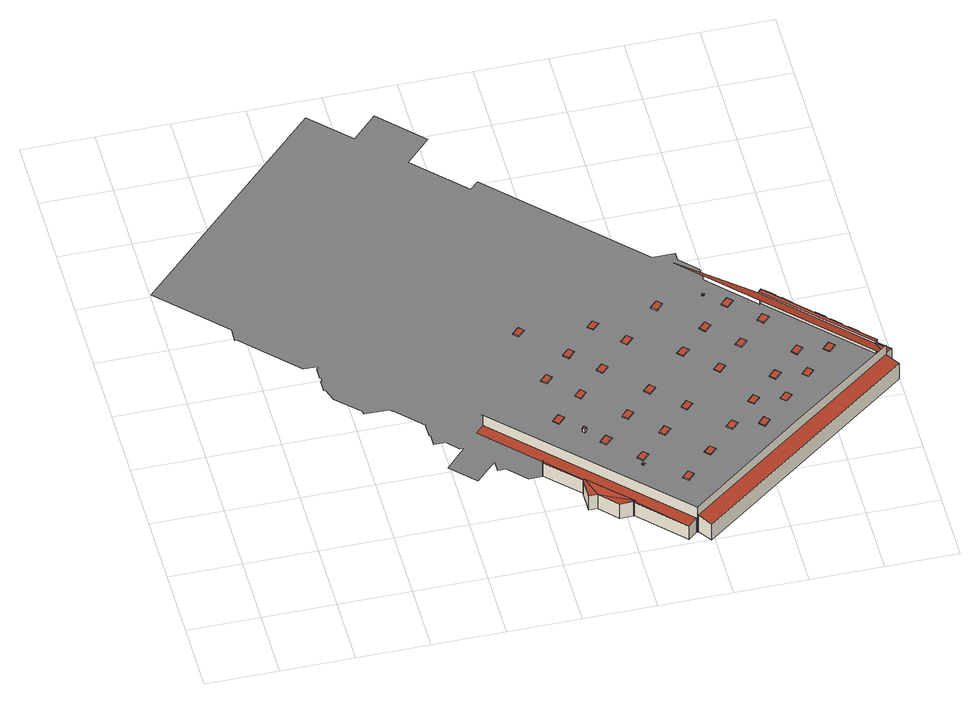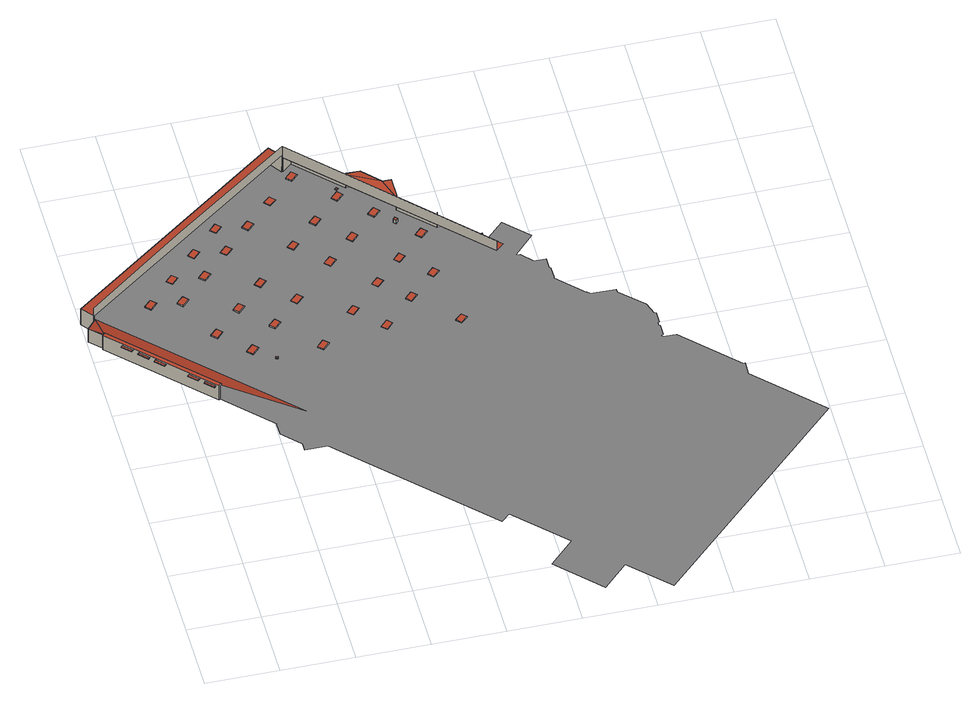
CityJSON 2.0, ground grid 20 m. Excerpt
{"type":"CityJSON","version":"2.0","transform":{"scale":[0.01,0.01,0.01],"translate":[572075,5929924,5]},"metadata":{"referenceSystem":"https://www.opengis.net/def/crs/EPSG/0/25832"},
"CityObjects":{
"building1":{"type":"Building","attributes":{"Grundfläche 2D":"14545.462781","Grundhöhe NN":"5.445"},"children":["building1-1","building1-2","building1-3","building1-4","building1-5","building1-6","building1-7","building1-8","building1-9","building1-10","building1-11","building1-12","building1-13","building1-14","building1-15","building1-16","building1-17","building1-18","building1-19","building1-20","building1-21","building1-22","building1-23","building1-24","building1-25","building1-26","building1-27","building1-28","building1-29","building1-30","building1-31","building1-32","building1-33","building1-34","building1-35","building1-36","building1-37","building1-38","building1-39"],"geometry":[{"type":"MultiSurface","lod":"3","boundaries":[[[0,1,2,3,4,5,6]],[[7,5,4,8]],[[6,5,7,9]],[[10,11,12,13]],[[14,10,13,15]],[[9,16,17,18,19,20,21,6]],[[22,11,10,14]],[[12,11,22,9,7,8]],[[23,14,15,24]],[[25,26,27]],[[22,14,28]],[[22,28,16,9]],[[29,30,31,32,33,34,35,36,37,38,39,40,41,42,43,44,45,46,47,48,49,50,51,52,53,54,55,56,57,58,59,60,61,62,63,64,65,66,67,68,69,70,71,72,73,74,75,76,77,78,79,80,81,82,83,84,85,86,87,88,89,90,24,15,13,12,8,4,3,91,92,93,94,95,96,97,98,99]],[[14,23,28]],[[100,23,24,90]],[[28,23,100,101]],[[28,101,100,90,89,102,16]],[[102,17,16]],[[87,86,27,26,19,18]],[[17,102,89,88]],[[18,17,88,87]],[[103,104,85,84]],[[105,82,81,80,106,107,108,27,86,85,104]],[[104,103,109,105]],[[109,103,84,83]],[[110,111,112,113,74,73,114]],[[115,116,117,110,118]],[[119,120,121,122,123,113,112,111]],[[113,123,122,121,75,74]],[[111,110,117,119]],[[116,115,79,78]],[[105,109,83,82]],[[75,121,120,119,117,124,76]],[[125,117,116]],[[124,125,77,76]],[[124,117,125]],[[125,116,78,77]]],"semantics":{"surfaces":[{"type":"WallSurface"},{"type":"RoofSurface"},{"type":"GroundSurface"}],"values":[0,0,1,0,0,1,1,0,0,0,1,0,2,1,0,1,0,1,0,0,0,0,0,1,0,0,1,1,0,0,0,0,0,1,0,1,0]}}]},
"building1-1":{"type":"BuildingInstallation","parents":["building1"],"geometry":[{"type":"MultiSurface","lod":"3","boundaries":[[[126,127,128,129]],[[129,128,130,131]],[[126,129,131,132]],[[127,126,132,133]],[[128,127,133,130]]],"semantics":{"surfaces":[{"type":"RoofSurface"},{"type":"WallSurface"}],"values":[0,1,1,1,1]}}]},
"building1-2":{"type":"BuildingInstallation","parents":["building1"],"geometry":[{"type":"MultiSurface","lod":"3","boundaries":[[[134,135,136,137]],[[137,136,138,139]],[[134,137,139,140]],[[135,134,140,141]],[[136,135,141,138]]],"semantics":{"surfaces":[{"type":"RoofSurface"},{"type":"WallSurface"}],"values":[0,1,1,1,1]}}]},
"building1-3":{"type":"BuildingInstallation","parents":["building1"],"geometry":[{"type":"MultiSurface","lod":"3","boundaries":[[[142,143,144,145]],[[145,144,146,147]],[[142,145,147,148]],[[148,149,143,142]],[[144,143,149,146]]],"semantics":{"surfaces":[{"type":"RoofSurface"},{"type":"WallSurface"}],"values":[0,1,1,1,1]}}]},
"building1-4":{"type":"BuildingInstallation","parents":["building1"],"geometry":[{"type":"MultiSurface","lod":"3","boundaries":[[[150,151,152,153]],[[153,152,154,155]],[[150,153,155,156]],[[151,150,156,157]],[[152,151,157,154]]],"semantics":{"surfaces":[{"type":"RoofSurface"},{"type":"WallSurface"}],"values":[0,1,1,1,1]}}]},
"building1-5":{"type":"BuildingInstallation","parents":["building1"],"geometry":[{"type":"MultiSurface","lod":"3","boundaries":[[[158,159,160,161]],[[160,162,163,161]],[[163,164,158,161]],[[159,158,164,165]],[[165,162,160,159]]],"semantics":{"surfaces":[{"type":"RoofSurface"},{"type":"WallSurface"}],"values":[0,1,1,1,1]}}]},
"building1-6":{"type":"BuildingInstallation","parents":["building1"],"geometry":[{"type":"MultiSurface","lod":"3","boundaries":[[[166,167,168,169]],[[169,168,170,171]],[[166,169,171,172]],[[167,166,172,173]],[[168,167,173,170]]],"semantics":{"surfaces":[{"type":"RoofSurface"},{"type":"WallSurface"}],"values":[0,1,1,1,1]}}]},
"building1-7":{"type":"BuildingInstallation","parents":["building1"],"geometry":[{"type":"MultiSurface","lod":"3","boundaries":[[[174,175,176,177]],[[177,176,178,179]],[[174,177,179,180]],[[175,174,180,181]],[[176,175,181,178]]],"semantics":{"surfaces":[{"type":"RoofSurface"},{"type":"WallSurface"}],"values":[0,1,1,1,1]}}]},
"building1-8":{"type":"BuildingInstallation","parents":["building1"],"geometry":[{"type":"MultiSurface","lod":"3","boundaries":[[[182,183,184,185]],[[185,184,186,187]],[[182,185,187,188]],[[183,182,188,189]],[[184,183,189,186]]],"semantics":{"surfaces":[{"type":"RoofSurface"},{"type":"WallSurface"}],"values":[0,1,1,1,1]}}]},
"building1-9":{"type":"BuildingInstallation","parents":["building1"],"geometry":[{"type":"MultiSurface","lod":"3","boundaries":[[[190,191,192,193]],[[193,192,194,195]],[[190,193,195,196]],[[191,190,196,197]],[[192,191,197,194]]],"semantics":{"surfaces":[{"type":"RoofSurface"},{"type":"WallSurface"}],"values":[0,1,1,1,1]}}]},
"building1-10":{"type":"BuildingInstallation","parents":["building1"],"geometry":[{"type":"MultiSurface","lod":"3","boundaries":[[[198,199,200,201]],[[201,200,202,203]],[[198,201,203,204]],[[199,198,204,205]],[[200,199,205,202]]],"semantics":{"surfaces":[{"type":"RoofSurface"},{"type":"WallSurface"}],"values":[0,1,1,1,1]}}]},
"building1-11":{"type":"BuildingInstallation","parents":["building1"],"geometry":[{"type":"MultiSurface","lod":"3","boundaries":[[[206,207,208,209]],[[210,211,209,208]],[[211,212,206,209]],[[207,206,212,213]],[[207,213,210,208]]],"semantics":{"surfaces":[{"type":"RoofSurface"},{"type":"WallSurface"}],"values":[0,1,1,1,1]}}]},
"building1-12":{"type":"BuildingInstallation","parents":["building1"],"geometry":[{"type":"MultiSurface","lod":"3","boundaries":[[[214,215,216,217]],[[217,216,218,219]],[[214,217,219,220]],[[215,214,220,221]],[[216,215,221,218]]],"semantics":{"surfaces":[{"type":"RoofSurface"},{"type":"WallSurface"}],"values":[0,1,1,1,1]}}]},
"building1-13":{"type":"BuildingInstallation","parents":["building1"],"geometry":[{"type":"MultiSurface","lod":"3","boundaries":[[[222,223,224,225]],[[225,224,226,227]],[[227,228,222,225]],[[223,222,228,229]],[[229,226,224,223]]],"semantics":{"surfaces":[{"type":"RoofSurface"},{"type":"WallSurface"}],"values":[0,1,1,1,1]}}]},
"building1-14":{"type":"BuildingInstallation","parents":["building1"],"geometry":[{"type":"MultiSurface","lod":"3","boundaries":[[[230,231,232,233]],[[234,235,233,232]],[[233,235,236,230]],[[236,237,231,230]],[[232,231,237,234]]],"semantics":{"surfaces":[{"type":"RoofSurface"},{"type":"WallSurface"}],"values":[0,1,1,1,1]}}]},
"building1-15":{"type":"BuildingInstallation","parents":["building1"],"geometry":[{"type":"MultiSurface","lod":"3","boundaries":[[[238,239,240,241]],[[242,243,241,240]],[[243,244,238,241]],[[239,238,244,245]],[[240,239,245,242]]],"semantics":{"surfaces":[{"type":"RoofSurface"},{"type":"WallSurface"}],"values":[0,1,1,1,1]}}]},
"building1-16":{"type":"BuildingInstallation","parents":["building1"],"geometry":[{"type":"MultiSurface","lod":"3","boundaries":[[[246,247,248,249]],[[249,248,250,251]],[[246,249,251,252]],[[247,246,252,253]],[[248,247,253,250]]],"semantics":{"surfaces":[{"type":"RoofSurface"},{"type":"WallSurface"}],"values":[0,1,1,1,1]}}]},
"building1-17":{"type":"BuildingInstallation","parents":["building1"],"geometry":[{"type":"MultiSurface","lod":"3","boundaries":[[[254,255,256,257,258]],[[259,260,256,255]],[[257,256,260,261]],[[261,262,258,257]],[[262,263,254,258]],[[263,259,255,254]]],"semantics":{"surfaces":[{"type":"RoofSurface"},{"type":"WallSurface"}],"values":[0,1,1,1,1,1]}}]},
"building1-18":{"type":"BuildingInstallation","parents":["building1"],"geometry":[{"type":"MultiSurface","lod":"3","boundaries":[[[264,265,266,267]],[[267,266,268,269]],[[264,267,269,270]],[[265,264,270,271]],[[266,265,271,268]]],"semantics":{"surfaces":[{"type":"RoofSurface"},{"type":"WallSurface"}],"values":[0,1,1,1,1]}}]},
"building1-19":{"type":"BuildingInstallation","parents":["building1"],"geometry":[{"type":"MultiSurface","lod":"3","boundaries":[[[272,273,274,275]],[[275,274,276,277]],[[272,275,277,278]],[[273,272,278,279]],[[274,273,279,276]]],"semantics":{"surfaces":[{"type":"RoofSurface"},{"type":"WallSurface"}],"values":[0,1,1,1,1]}}]},
"building1-20":{"type":"BuildingInstallation","parents":["building1"],"geometry":[{"type":"MultiSurface","lod":"3","boundaries":[[[280,281,282,283]],[[283,282,284,285]],[[280,283,285,286]],[[281,280,286,287]],[[282,281,287,284]]],"semantics":{"surfaces":[{"type":"RoofSurface"},{"type":"WallSurface"}],"values":[0,1,1,1,1]}}]},
"building1-21":{"type":"BuildingInstallation","parents":["building1"],"geometry":[{"type":"MultiSurface","lod":"3","boundaries":[[[288,289,290,291]],[[291,290,292,293]],[[288,291,293,294]],[[289,288,294,295]],[[290,289,295,292]]],"semantics":{"surfaces":[{"type":"RoofSurface"},{"type":"WallSurface"}],"values":[0,1,1,1,1]}}]},
"building1-22":{"type":"BuildingInstallation","parents":["building1"],"geometry":[{"type":"MultiSurface","lod":"3","boundaries":[[[296,297,298,299]],[[299,298,300,301]],[[296,299,301,302]],[[297,296,302,303]],[[298,297,303,300]]],"semantics":{"surfaces":[{"type":"RoofSurface"},{"type":"WallSurface"}],"values":[0,1,1,1,1]}}]},
"building1-23":{"type":"BuildingInstallation","parents":["building1"],"geometry":[{"type":"MultiSurface","lod":"3","boundaries":[[[304,305,306,307]],[[307,306,308,309]],[[304,307,309,310]],[[305,304,310,311]],[[306,305,311,308]]],"semantics":{"surfaces":[{"type":"RoofSurface"},{"type":"WallSurface"}],"values":[0,1,1,1,1]}}]},
"building1-24":{"type":"BuildingInstallation","parents":["building1"],"geometry":[{"type":"MultiSurface","lod":"3","boundaries":[[[312,313,314,315]],[[316,313,312,317,318]],[[316,319,314,313]],[[320,321,315,314,319]],[[321,317,312,315]]],"semantics":{"surfaces":[{"type":"RoofSurface"},{"type":"WallSurface"}],"values":[0,1,1,1,1]}}]},
"building1-25":{"type":"BuildingInstallation","parents":["building1"],"geometry":[{"type":"MultiSurface","lod":"3","boundaries":[[[322,323,324,325]],[[325,324,326,327]],[[322,325,327,328]],[[323,322,328,329]],[[324,323,329,326]]],"semantics":{"surfaces":[{"type":"RoofSurface"},{"type":"WallSurface"}],"values":[0,1,1,1,1]}}]},
"building1-26":{"type":"BuildingInstallation","parents":["building1"],"geometry":[{"type":"MultiSurface","lod":"3","boundaries":[[[330,331,332,333]],[[333,332,334,335]],[[335,336,330,333]],[[331,330,336,337]],[[337,334,332,331]]],"semantics":{"surfaces":[{"type":"RoofSurface"},{"type":"WallSurface"}],"values":[0,1,1,1,1]}}]},
"building1-27":{"type":"BuildingInstallation","parents":["building1"],"geometry":[{"type":"MultiSurface","lod":"3","boundaries":[[[338,339,340,341]],[[341,340,342,343]],[[338,341,343,344]],[[339,338,344,345]],[[340,339,345,342]]],"semantics":{"surfaces":[{"type":"RoofSurface"},{"type":"WallSurface"}],"values":[0,1,1,1,1]}}]},
"building1-28":{"type":"BuildingInstallation","parents":["building1"],"geometry":[{"type":"MultiSurface","lod":"3","boundaries":[[[346,347,348,349,350,351,352,353,354,355,356,357,358,359,360,361,362,363,364,365,366,367,368,369,370,371,372,373,374,375,376,377,378,379,380,381,382,383,384,385,386,387,388,389,390,391,392,393,394,395,396,397,398,399,400,401,402,403,404,405,406,407,408,409,410,411,412,413,414,415,416,417,418,419,420,421,422,423,424,425,426,427,428]],[[429,430,431,370,369,368]],[[431,432,433,372,371,370]],[[433,434,373,372]],[[434,435,374,373]],[[435,436,375,374]],[[436,437,376,375]],[[437,438,377,376]],[[439,440,350,349]],[[441,442,443,424,423,422]],[[443,444,425,424]],[[444,445,426,425]],[[445,446,427,426]],[[446,447,428,427]],[[447,448,346,428]],[[448,449,347,346]],[[449,450,348,347]],[[450,439,349,348]],[[438,451,378,377]],[[451,452,379,378]],[[452,453,380,379]],[[440,454,455,352,351,350]],[[455,456,457,354,353,352]],[[457,458,355,354]],[[458,459,356,355]],[[459,460,461,358,357,356]],[[461,462,463,360,359,358]],[[463,464,361,360]],[[464,465,466,363,362,361]],[[466,467,364,363]],[[467,468,365,364]],[[468,469,366,365]],[[469,470,367,366]],[[470,429,368,367]],[[453,471,472,382,381,380]],[[472,473,474,384,383,382]],[[474,475,476,386,385,384]],[[476,477,387,386]],[[477,478,388,387]],[[478,479,389,388]],[[479,480,390,389]],[[480,481,482,392,391,390]],[[482,483,393,392]],[[483,484,394,393]],[[484,485,395,394]],[[485,486,396,395]],[[486,487,488,398,397,396]],[[488,489,399,398]],[[489,490,400,399]],[[490,491,401,400]],[[491,492,493,403,402,401]],[[493,494,404,403]],[[494,495,405,404]],[[495,496,406,405]],[[496,497,407,406]],[[497,498,499,409,408,407]],[[499,500,501,411,410,409]],[[501,502,412,411]],[[502,503,413,412]],[[503,504,414,413]],[[504,505,415,414]],[[505,506,416,415]],[[506,507,417,416]],[[507,508,418,417]],[[508,509,419,418]],[[509,510,420,419]],[[510,511,441,422,421,420]]],"semantics":{"surfaces":[{"type":"RoofSurface"},{"type":"WallSurface"}],"values":[0,1,1,1,1,1,1,1,1,1,1,1,1,1,1,1,1,1,1,1,1,1,1,1,1,1,1,1,1,1,1,1,1,1,1,1,1,1,1,1,1,1,1,1,1,1,1,1,1,1,1,1,1,1,1,1,1,1,1,1,1,1,1,1,1,1,1]}}]},
"building1-29":{"type":"BuildingInstallation","parents":["building1"],"geometry":[{"type":"MultiSurface","lod":"3","boundaries":[[[512,513,514,515]],[[515,514,516,517]],[[512,515,517,518]],[[513,512,518,519]],[[514,513,519,516]]],"semantics":{"surfaces":[{"type":"RoofSurface"},{"type":"WallSurface"}],"values":[0,1,1,1,1]}}]},
"building1-30":{"type":"BuildingInstallation","parents":["building1"],"geometry":[{"type":"MultiSurface","lod":"3","boundaries":[[[520,521,522,523]],[[523,522,524,525]],[[520,523,525,526]],[[521,520,526,527]],[[522,521,527,524]]],"semantics":{"surfaces":[{"type":"RoofSurface"},{"type":"WallSurface"}],"values":[0,1,1,1,1]}}]},
"building1-31":{"type":"BuildingInstallation","parents":["building1"],"geometry":[{"type":"MultiSurface","lod":"3","boundaries":[[[528,529,530,531]],[[531,530,532,533]],[[528,531,533,534]],[[529,528,534,535]],[[530,529,535,532]]],"semantics":{"surfaces":[{"type":"RoofSurface"},{"type":"WallSurface"}],"values":[0,1,1,1,1]}}]},
"building1-32":{"type":"BuildingInstallation","parents":["building1"],"geometry":[{"type":"MultiSurface","lod":"3","boundaries":[[[536,537,538,539]],[[539,538,540,541]],[[536,539,541,542]],[[537,536,542,543]],[[538,537,543,540]]],"semantics":{"surfaces":[{"type":"RoofSurface"},{"type":"WallSurface"}],"values":[0,1,1,1,1]}}]},
"building1-33":{"type":"BuildingInstallation","parents":["building1"],"geometry":[{"type":"MultiSurface","lod":"3","boundaries":[[[544,545,546,547]],[[547,546,548,549]],[[544,547,549,550]],[[545,544,550,551]],[[546,545,551,548]]],"semantics":{"surfaces":[{"type":"RoofSurface"},{"type":"WallSurface"}],"values":[0,1,1,1,1]}}]},
"building1-34":{"type":"BuildingInstallation","parents":["building1"],"geometry":[{"type":"MultiSurface","lod":"3","boundaries":[[[552,553,554,555]],[[556,557,554,553]],[[557,558,555,554]],[[558,559,552,555]],[[559,556,553,552]],[[556,559,558,557]]],"semantics":{"surfaces":[{"type":"RoofSurface"},{"type":"WallSurface"},{"type":"OuterCeilingSurface"}],"values":[0,1,1,1,1,2]}}]},
"building1-35":{"type":"BuildingInstallation","parents":["building1"],"geometry":[{"type":"MultiSurface","lod":"3","boundaries":[[[560,561,562,563]],[[564,565,563,562]],[[565,566,560,563]],[[561,560,566,567]],[[562,561,567,564]]],"semantics":{"surfaces":[{"type":"RoofSurface"},{"type":"WallSurface"}],"values":[0,1,1,1,1]}}]},
"building1-36":{"type":"BuildingInstallation","parents":["building1"],"geometry":[{"type":"MultiSurface","lod":"3","boundaries":[[[568,569,570,571]],[[572,573,571,570]],[[573,574,568,571]],[[574,575,569,568]],[[575,572,570,569]],[[575,574,573,572]]],"semantics":{"surfaces":[{"type":"RoofSurface"},{"type":"WallSurface"},{"type":"OuterCeilingSurface"}],"values":[0,1,1,1,1,2]}}]},
"building1-37":{"type":"BuildingInstallation","parents":["building1"],"geometry":[{"type":"MultiSurface","lod":"3","boundaries":[[[576,577,578,579]],[[580,581,578,577]],[[581,582,579,578]],[[582,583,576,579]],[[583,580,577,576]],[[580,583,582,581]]],"semantics":{"surfaces":[{"type":"RoofSurface"},{"type":"WallSurface"},{"type":"OuterCeilingSurface"}],"values":[0,1,1,1,1,2]}}]},
"building1-38":{"type":"BuildingInstallation","parents":["building1"],"geometry":[{"type":"MultiSurface","lod":"3","boundaries":[[[584,585,586,587]],[[588,589,586,585]],[[589,590,587,586]],[[590,591,584,587]],[[591,588,585,584]],[[588,591,590,589]]],"semantics":{"surfaces":[{"type":"RoofSurface"},{"type":"WallSurface"},{"type":"OuterCeilingSurface"}],"values":[0,1,1,1,1,2]}}]},
"building1-39":{"type":"BuildingInstallation","parents":["building1"],"geometry":[{"type":"MultiSurface","lod":"3","boundaries":[[[592,593,594,595]],[[596,597,594,593]],[[597,598,595,594]],[[598,599,592,595]],[[599,596,593,592]],[[596,599,598,597]]],"semantics":{"surfaces":[{"type":"RoofSurface"},{"type":"WallSurface"},{"type":"OuterCeilingSurface"}],"values":[0,1,1,1,1,2]}}]}
},
"vertices":[
[8268,3312,571],[8247,3286,571],[8236,3271,571],[8236,3271,45],[8247,3286,45],[8247,3286,525],[8268,3312,525],[9112,2411,525],[9112,2411,45],[9136,2433,525],[9097,1805,551],[9096,2396,551],[9096,2396,45],[9097,1805,45],[9333,1807,551],[9333,1807,45],[10212,1352,525],[11353,143,525],[11601,376,545],[7071,4954,545],[6859,4740,525],[7212,4382,525],[9136,2433,551],[9803,1320,551],[9803,1320,45],[7045,4981,894],[7071,4954,894],[11625,352,940],[10212,1352,567],[6126,5054,45],[5795,5059,45],[5795,5066,45],[5798,5405,45],[5754,5408,45],[5758,5772,45],[5775,5786,45],[5078,6491,45],[5068,6482,45],[4990,6553,45],[4308,6570,45],[4309,6663,45],[3685,7274,45],[3561,7626,45],[3561,7631,45],[3514,7638,45],[3526,7985,45],[3564,7986,45],[3565,8109,45],[3525,8113,45],[3528,8441,45],[3567,8439,45],[3567,8461,45],[3580,8471,45],[3587,8476,45],[3540,8524,45],[3190,8523,45],[1779,9957,45],[1731,9957,45],[1741,10342,45],[35,12066,45],[5423,17386,45],[6463,16335,45],[7147,17029,45],[8282,15885,45],[7591,15195,45],[8923,13847,45],[9161,14082,45],[12853,10348,45],[13466,10342,45],[13465,10113,45],[13947,9630,45],[13948,9268,45],[13928,9251,45],[15145,8019,45],[15178,8052,45],[17642,5565,45],[17608,5532,45],[17941,5205,45],[17699,4972,45],[17698,4971,45],[17735,4934,45],[17730,4930,45],[17708,4914,45],[17981,4550,45],[11910,3,45],[11650,371,45],[11625,352,45],[11601,376,45],[11353,143,45],[10185,1325,45],[10176,1316,45],[7874,3267,45],[7399,3757,45],[7171,3759,45],[7172,4073,45],[6590,3502,45],[5948,4143,45],[6507,4720,45],[6505,4747,45],[6412,4748,45],[10176,1316,567],[10185,1325,567],[10185,1325,525],[11910,3,608],[11650,371,643],[17708,4914,643],[17735,4934,940],[17730,4930,940],[14891,2801,1005],[17981,4550,608],[15111,7986,510],[15111,7986,568],[15145,8019,567],[15178,8052,565],[15145,8019,510],[17698,4971,580],[17699,4972,580],[17575,5499,510],[13230,9491,580],[17575,5499,568],[17608,5532,567],[17642,5565,565],[17224,5986,565],[15244,7985,565],[17608,5532,510],[17941,5205,510],
[8936,4448,984],[8751,4260,984],[8889,4124,984],[9075,4312,984],[8889,4124,951],[9075,4312,955],[8936,4448,955],[8751,4260,951],
[9451,3792,1077],[9391,3730,1077],[9461,3662,1077],[9521,3724,1077],[9461,3662,952],[9521,3724,954],[9451,3792,954],[9391,3730,952],
[8977,5923,1001],[8796,5745,1001],[8931,5609,1001],[9112,5787,1001],[8931,5609,968],[9112,5787,972],[8977,5923,972],[8796,5745,968],
[9945,3430,984],[9756,3245,984],[9894,3105,984],[10082,3290,984],[9894,3105,951],[10082,3290,955],[9945,3430,955],[9756,3245,951],
[8684,7735,1016],[8499,7559,1016],[8624,7428,1016],[8809,7604,1016],[8624,7428,986],[8809,7604,990],[8684,7735,990],[8499,7559,986],
[9701,5200,984],[9510,5012,984],[9644,4875,984],[9835,5063,984],[9644,4875,968],[9835,5063,973],[9701,5200,973],[9510,5012,968],
[10605,2209,980],[10647,2166,980],[10686,2204,980],[10645,2247,980],[10686,2204,950],[10645,2247,950],[10605,2209,949],[10647,2166,949],
[10725,2638,978],[10538,2458,988],[10670,2321,988],[10857,2501,979],[10670,2321,951],[10857,2501,955],[10725,2638,955],[10538,2458,951],
[9742,6673,1021],[9555,6488,1021],[9690,6352,1021],[9876,6537,1021],[9690,6352,986],[9876,6537,990],[9742,6673,990],[9555,6488,986],
[10700,4183,1006],[10515,3996,1006],[10650,3862,1006],[10835,4049,1006],[10650,3862,968],[10835,4049,973],[10700,4183,972],[10515,3996,968],
[11692,1662,991],[11509,1478,991],[11643,1345,991],[11826,1528,991],[11643,1345,951],[11826,1528,955],[11692,1662,955],[11509,1478,951],
[10458,5951,1006],[10270,5768,1006],[10406,5629,1006],[10594,5812,1006],[10406,5629,986],[10594,5812,990],[10458,5951,990],[10270,5768,986],
[11488,3388,1004],[11302,3206,1004],[11435,3070,1004],[11622,3253,1004],[11435,3070,968],[11622,3253,973],[11488,3388,973],[11302,3206,968],
[10591,7521,1021],[10405,7334,1021],[10542,7199,1021],[10728,7386,1021],[10542,7199,1005],[10728,7386,1000],[10591,7521,1000],[10405,7334,1005],
[11469,4933,1014],[11274,4748,1014],[11411,4603,1014],[11606,4788,1014],[11411,4603,985],[11606,4788,990],[11469,4933,990],[11274,4748,986],
[12454,2413,991],[12267,2241,991],[12398,2099,991],[12585,2271,991],[12398,2099,968],[12585,2271,972],[12454,2413,973],[12267,2241,968],
[11121,6607,1018],[11257,6474,1018],[11446,6666,1018],[11311,6800,1018],[11123,6609,1018],[11257,6474,1005],[11446,6666,1000],[11311,6800,1000],[11123,6609,1005],[11121,6607,1005],
[12253,4135,1009],[12069,3958,1009],[12199,3823,1009],[12383,4000,1009],[12199,3823,986],[12383,4000,990],[12253,4135,990],[12069,3958,986],
[13210,3174,1018],[13025,2991,1018],[13164,2851,1018],[13348,3034,1018],[13164,2851,986],[13348,3034,990],[13210,3174,990],[13025,2991,986],
[12621,6058,1014],[12423,5868,1014],[12560,5725,1014],[12758,5916,1014],[12560,5725,997],[12758,5916,992],[12621,6058,992],[12423,5868,997],
[12353,7834,1018],[12169,7647,1018],[12303,7516,1018],[12487,7703,1018],[12303,7516,978],[12487,7703,973],[12353,7834,973],[12169,7647,978],
[13397,5265,1014],[13205,5077,1014],[13338,4942,1014],[13530,5130,1014],[13338,4942,997],[13530,5130,992],[13397,5265,992],[13205,5077,997],
[14046,3087,1018],[13859,2897,1018],[13996,2762,1018],[14184,2952,1018],[13996,2762,994],[14184,2952,998],[14046,3087,998],[13859,2897,994],
[13917,3604,1018],[14106,3791,1018],[13970,3928,1018],[13782,3741,1018],[14106,3791,1002],[13917,3604,1003],[14008,3694,1005],[13970,3928,1002],[13872,3831,1005],[13782,3741,1003],
[13381,6797,1014],[13194,6616,1014],[13328,6478,1014],[13515,6659,1014],[13328,6478,978],[13515,6659,973],[13381,6797,973],[13194,6616,978],
[14150,6014,1014],[13964,5834,1014],[14093,5701,1014],[14279,5882,1014],[14093,5701,978],[14279,5882,973],[14150,6014,973],[13964,5834,978],
[14800,3839,1011],[14616,3652,1011],[14756,3514,1011],[14940,3701,1011],[14756,3514,997],[14940,3701,992],[14800,3839,992],[14616,3652,997],
[13583,7850,990],[13582,7850,990],[13579,7850,990],[13575,7849,990],[13571,7847,990],[13569,7846,990],[13568,7846,990],[13566,7844,990],[13564,7843,990],[13563,7842,990],[13561,7840,990],[13559,7838,990],[13558,7837,990],[13556,7834,990],[13555,7832,990],[13553,7828,990],[13552,7824,990],[13552,7823,990],[13551,7818,990],[13551,7813,990],[13552,7808,990],[13552,7806,990],[13553,7804,990],[13554,7802,990],[13555,7800,990],[13556,7798,990],[13557,7796,990],[13558,7795,990],[13559,7793,990],[13562,7790,990],[13565,7788,990],[13568,7786,990],[13569,7786,990],[13571,7784,990],[13572,7784,990],[13574,7783,990],[13577,7782,990],[13579,7782,990],[13581,7781,990],[13584,7781,990],[13586,7781,990],[13589,7782,990],[13591,7782,990],[13595,7783,990],[13596,7783,990],[13597,7783,990],[13601,7785,990],[13602,7786,990],[13605,7787,990],[13607,7789,990],[13609,7790,990],[13610,7792,990],[13612,7793,990],[13615,7797,990],[13616,7799,990],[13617,7801,990],[13617,7802,990],[13618,7805,990],[13619,7808,990],[13620,7812,990],[13620,7815,990],[13620,7816,990],[13620,7819,990],[13620,7821,990],[13619,7823,990],[13619,7825,990],[13618,7827,990],[13617,7829,990],[13616,7832,990],[13615,7834,990],[13613,7836,990],[13612,7838,990],[13609,7841,990],[13608,7842,990],[13605,7844,990],[13603,7845,990],[13601,7847,990],[13598,7848,990],[13596,7849,990],[13594,7849,990],[13592,7850,990],[13589,7850,990],[13587,7850,990],[13553,7804,957],[13554,7802,957],[13555,7800,957],[13556,7798,957],[13557,7796,957],[13558,7795,957],[13559,7793,957],[13562,7790,957],[13565,7788,957],[13568,7786,957],[13575,7849,957],[13571,7847,957],[13601,7847,956],[13598,7848,956],[13596,7849,956],[13594,7849,956],[13592,7850,956],[13589,7850,956],[13587,7850,956],[13583,7850,956],[13582,7850,956],[13579,7850,956],[13569,7786,957],[13571,7784,957],[13572,7784,957],[13569,7846,957],[13568,7846,957],[13566,7844,957],[13564,7843,957],[13563,7842,957],[13561,7840,957],[13559,7838,957],[13558,7837,957],[13556,7834,957],[13555,7832,957],[13553,7828,957],[13552,7824,957],[13552,7823,957],[13551,7818,957],[13551,7813,957],[13552,7808,957],[13552,7806,957],[13574,7783,957],[13577,7782,957],[13579,7782,957],[13581,7781,957],[13584,7781,957],[13586,7781,957],[13589,7782,957],[13591,7782,957],[13595,7783,957],[13596,7783,957],[13597,7783,957],[13601,7785,957],[13602,7786,957],[13605,7787,957],[13607,7789,957],[13609,7790,957],[13610,7792,957],[13612,7793,957],[13615,7797,957],[13616,7799,957],[13617,7801,957],[13617,7802,957],[13618,7805,957],[13619,7808,956],[13620,7812,956],[13620,7815,956],[13620,7816,956],[13620,7819,956],[13620,7821,956],[13619,7823,956],[13619,7825,956],[13618,7827,956],[13617,7829,956],[13616,7832,956],[13615,7834,956],[13613,7836,956],[13612,7838,956],[13609,7841,956],[13608,7842,956],[13605,7844,956],[13603,7845,956],
[14722,4684,1018],[14533,4498,1018],[14671,4358,1018],[14860,4544,1018],[14671,4358,988],[14860,4544,983],[14722,4684,983],[14533,4498,988],
[13957,7363,988],[14095,7221,988],[14287,7409,988],[14149,7550,988],[14287,7409,953],[14149,7550,953],[13957,7363,958],[14095,7221,958],
[15046,6633,988],[14907,6773,988],[14721,6588,988],[14860,6448,988],[14721,6588,958],[14860,6448,958],[15046,6633,953],[14907,6773,953],
[15562,4592,988],[15379,4410,988],[15515,4273,988],[15698,4456,988],[15515,4273,978],[15698,4456,973],[15562,4592,973],[15379,4410,978],
[15481,5435,1006],[15296,5253,1006],[15429,5117,1006],[15615,5299,1006],[15429,5117,968],[15615,5299,963],[15481,5435,963],[15296,5253,968],
[15295,8036,505],[15244,7985,505],[15467,7761,505],[15518,7811,505],[15244,7985,485],[15467,7761,485],[15518,7811,485],[15295,8036,485],
[16449,5218,988],[16315,5353,988],[16128,5167,988],[16263,5032,988],[16128,5167,958],[16263,5032,958],[16449,5218,953],[16315,5353,953],
[15861,7458,505],[15637,7684,505],[15590,7637,505],[15813,7411,505],[15590,7637,485],[15813,7411,485],[15861,7458,485],[15637,7684,485],
[16349,6972,505],[16298,6921,505],[16526,6691,505],[16577,6742,505],[16298,6921,485],[16526,6691,485],[16577,6742,485],[16349,6972,485],
[16693,6620,505],[16645,6571,505],[16876,6338,505],[16924,6386,505],[16645,6571,485],[16876,6338,485],[16924,6386,485],[16693,6620,485],
[17050,6255,505],[17004,6209,505],[17224,5986,505],[17271,6032,505],[17004,6209,485],[17224,5986,485],[17271,6032,485],[17050,6255,485]
]}
